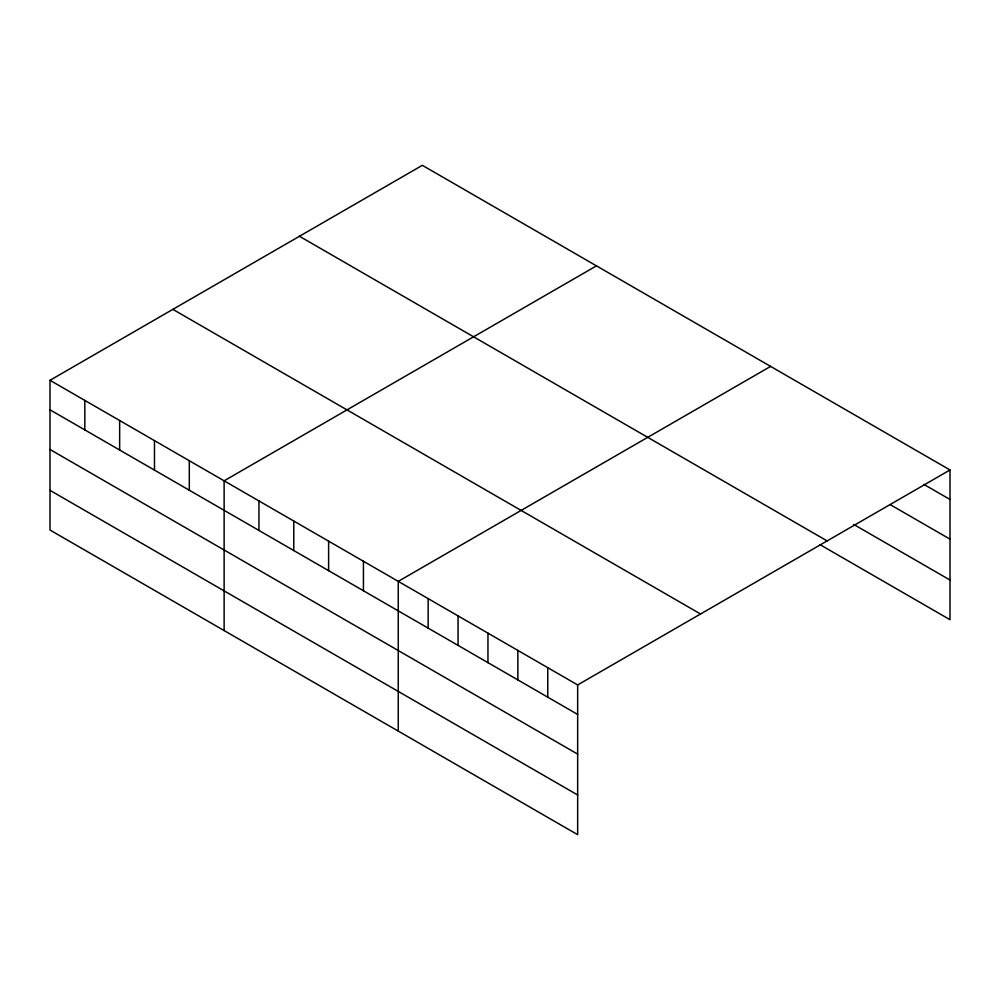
<?xml version="1.0" encoding="UTF-8"?>
<svg xmlns="http://www.w3.org/2000/svg" width="1000" height="1000" viewBox="0 0 1000 1000"><rect width="100%" height="100%" fill="white"/><g stroke="black" fill="none" stroke-linecap="round" stroke-linejoin="round"><path stroke-width="1.5" d="M577.663 754.112L577.663 684.938L50 380.3L50 530.025L577.663 834.675L577.663 754.112L50 449.475M50 380.3L422.337 165.325L950 469.975L950 619.7L820 544.65M596.462 265.863L224.125 480.825L224.125 630.562M770.6 366.4L398.263 581.362L398.263 731.087M577.663 684.938L950 469.975M924 484.462L950 499.475M890.2 504.625L950 539.15M853.8 524.487L950 580.025M299.462 236.275L827.125 540.913M172.875 309.363L700.537 614M50 409.8L577.663 714.438M50 490.35L577.663 794.987M547.762 667.675L547.762 697.175M517.863 650.413L517.863 679.912M487.962 633.15L487.962 662.65M458.062 615.887L458.062 645.387M428.162 598.625L428.162 628.125M363.438 561.25L363.438 590.75M328.612 541.15L328.612 570.65M293.775 521.038L293.775 550.538M258.95 500.938L258.95 530.438M189.3 460.725L189.3 490.225M154.475 440.613L154.475 470.112M119.65 420.513L119.65 450.012M84.825 400.4L84.825 429.9"/></g></svg>
